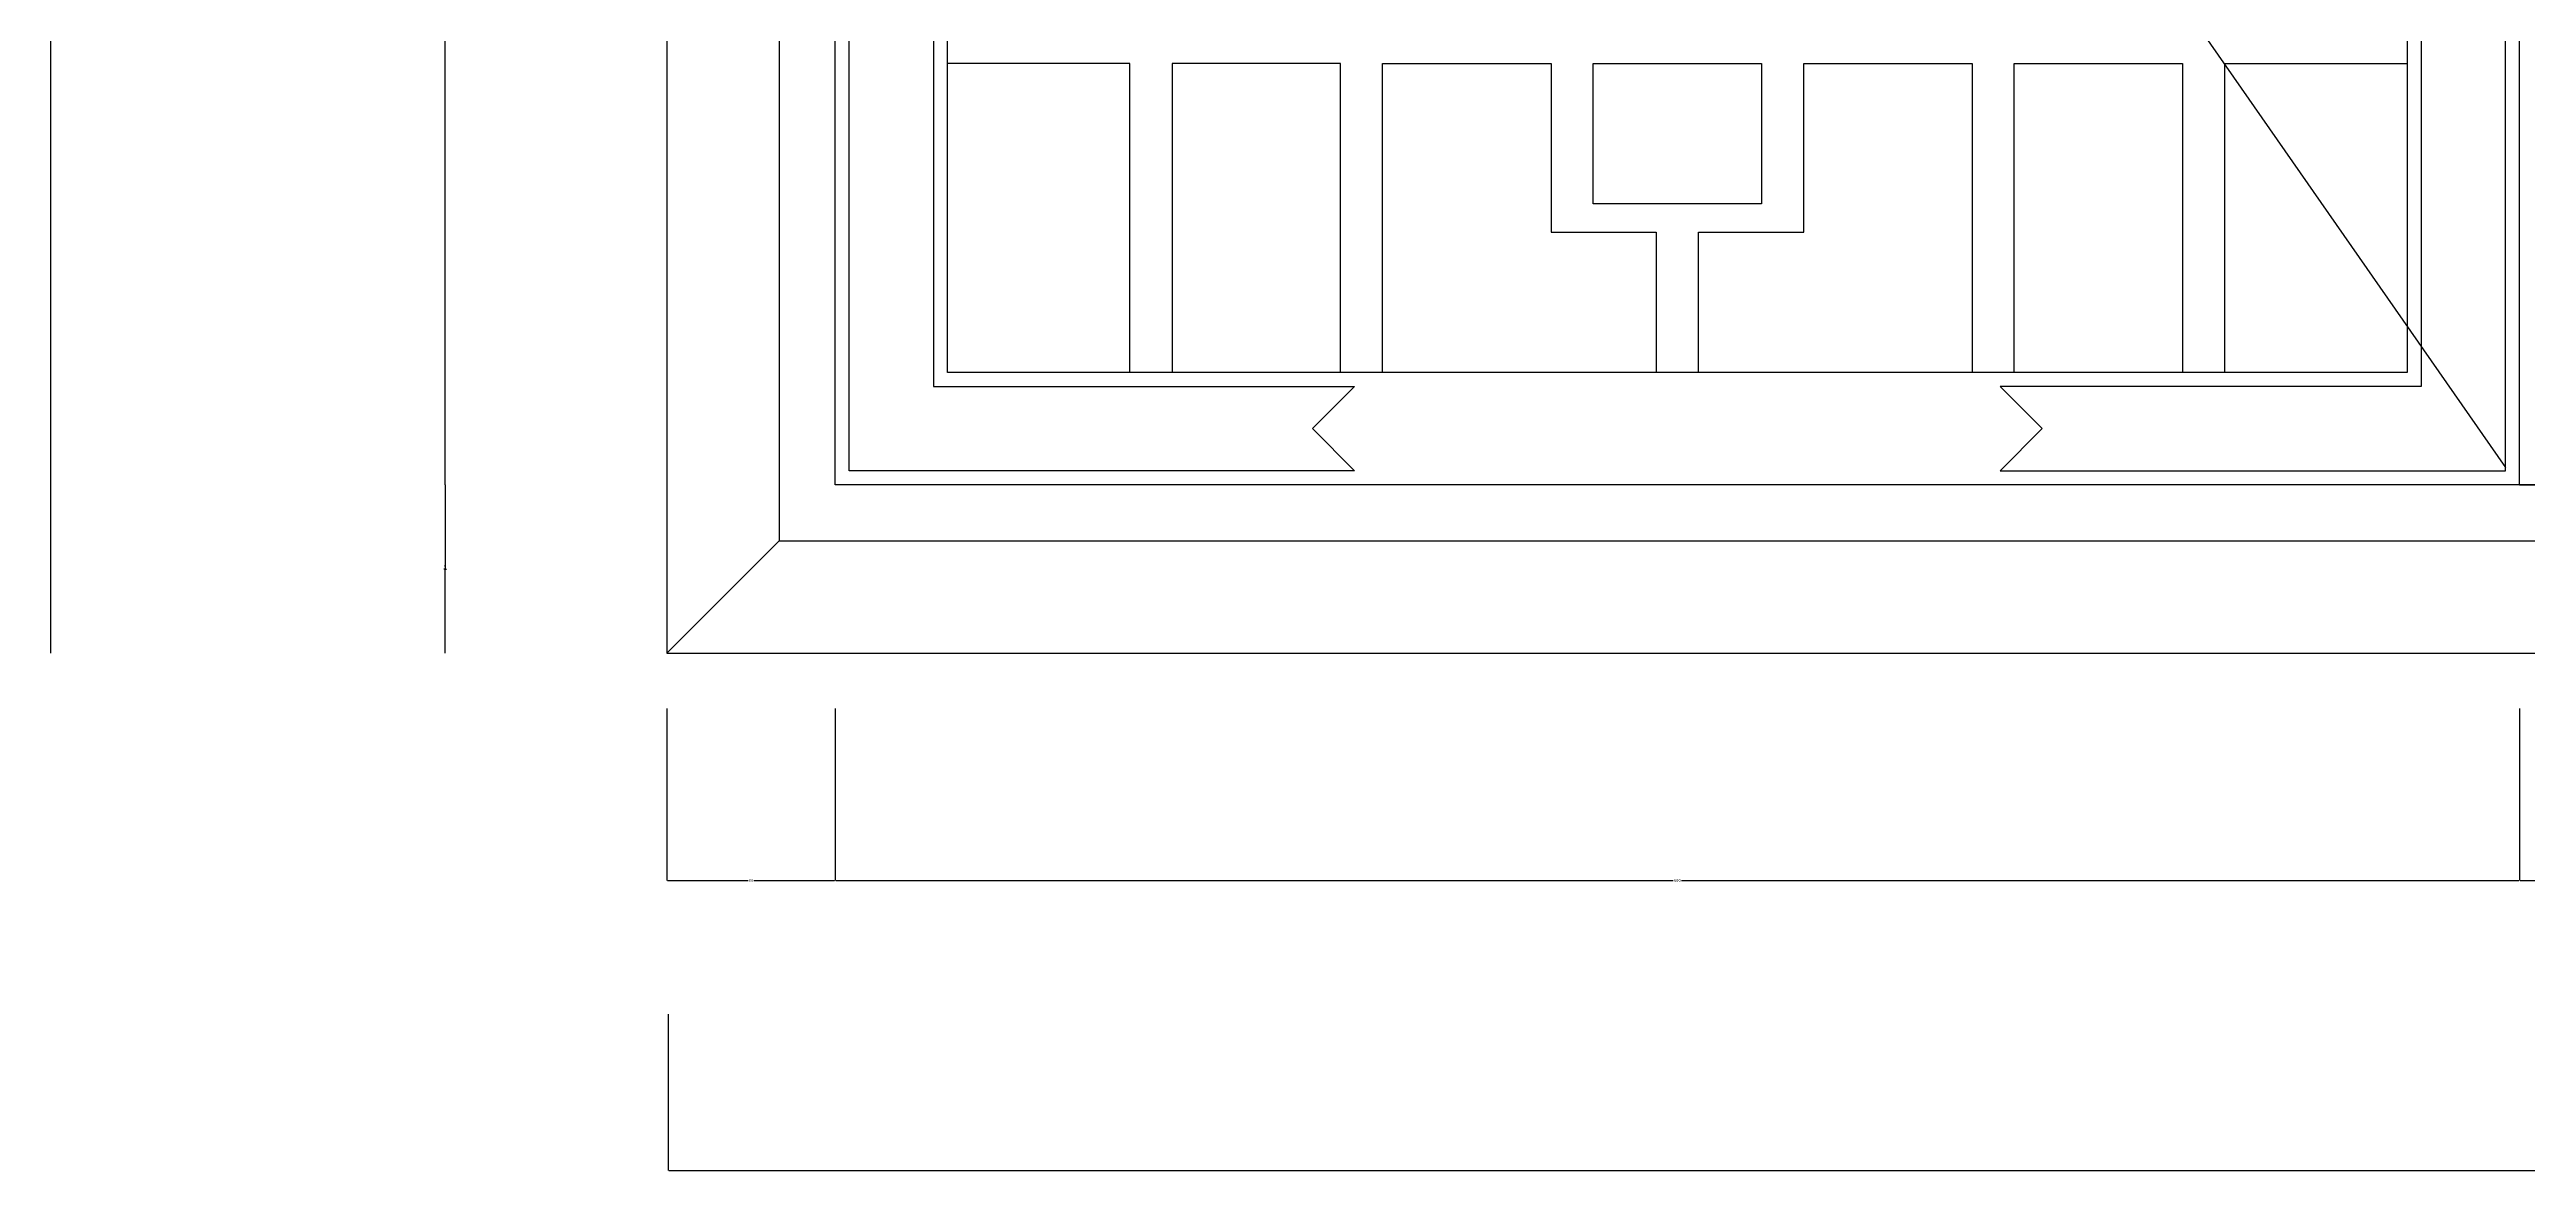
# Model space of a CAD drawing. Header units: metres. Extents: x 289 to 5205, y 117 to 7144.
# Drawn here: x 289 to 1171, y 3278 to 3678 of the extents above; entities that cross this region are included whole.
import ezdxf

# ---------------------------------------------------------------- set-up
doc = ezdxf.new("R2010")
doc.units = ezdxf.units.M
for name, color, linetype in [('3', 3, 'Continuous'), ('4', 4, 'Continuous'), ('7', 7, 'Continuous'), ('DIM', 3, 'Continuous')]:
    doc.layers.add(name, color=color, linetype=linetype)
doc.dimstyles.get("Standard").update_dxf_attribs({"dimtxt": 2.5, "dimasz": 2.5, "dimexe": 1.25, "dimexo": 0.625, "dimtad": 1, "dimcen": 2.5, "dimazin": 3, "dimtfac": 1, "dimtmove": 0, "dimatfit": 3})

# ---------------------------------------------------------------- blocks, each defined once
blk = doc.blocks.new('*D33')
for p, q in [((289.43, 5982.73), (289.43, 4722.73)), ((289.18, 4722.73), (288.93, 4722.73)), ((289.43, 3462.73), (289.43, 4722.73)), ((289.43, 4722.73), (289.43, 4722.73)), ((289.68, 4722.73), (289.93, 4722.73))]:
    blk.add_line(p, q)
at = {"layer": 'Defpoints'}
for p in [(289.43, 5982.73), (289.43, 4722.73), (289.43, 3462.73)]:
    blk.add_point(p, dxfattribs=at)
at = {"layer": 'DIM', "insert": (289.43, 4723.855), "char_height": 1, "attachment_point": 5}
blk.add_mtext('0', dxfattribs=at)
blk = doc.blocks.new('*D34')
for p, q in [((429.87, 5242.73), (429.87, 4382.73)), ((429.62, 4382.73), (429.37, 4382.73)), ((429.87, 3522.73), (429.87, 4382.73)), ((429.87, 4382.73), (429.87, 4382.73)), ((430.12, 4382.73), (430.37, 4382.73))]:
    blk.add_line(p, q)
at = {"layer": 'Defpoints'}
for p in [(429.87, 5242.73), (429.87, 4382.73), (429.87, 3522.73)]:
    blk.add_point(p, dxfattribs=at)
at = {"layer": 'DIM', "insert": (429.87, 4383.855), "char_height": 1, "attachment_point": 5}
blk.add_mtext('0', dxfattribs=at)
blk = doc.blocks.new('*D35')
for p, q in [((509.35, 3334.23), (509.35, 3278.47)), ((2428.85, 3334.19), (2428.85, 3278.47)), ((509.6, 3278.47), (1466.1, 3278.47)), ((1472.1, 3278.47), (2428.6, 3278.47))]:
    blk.add_line(p, q)
at = {"layer": 'Defpoints'}
for p in [(509.35, 3334.23), (2428.85, 3334.19), (509.35, 3278.47)]:
    blk.add_point(p, dxfattribs=at)
at = {"layer": 'DIM', "insert": (1469.1, 3278.47), "char_height": 1, "attachment_point": 5}
blk.add_mtext('1919,5', dxfattribs=at)
blk = doc.blocks.new('*D38')
for p, q in [((568.85, 3443.1), (568.85, 3381.81)), ((1168.85, 3443.1), (1168.85, 3381.81)), ((569.1, 3381.81), (867.35, 3381.81)), ((870.35, 3381.81), (1168.6, 3381.81))]:
    blk.add_line(p, q)
at = {"layer": 'Defpoints'}
for p in [(568.85, 3443.1), (1168.85, 3443.1), (568.85, 3381.81)]:
    blk.add_point(p, dxfattribs=at)
at = {"layer": 'DIM', "insert": (868.85, 3381.81), "char_height": 1, "attachment_point": 5}
blk.add_mtext('600', dxfattribs=at)
blk = doc.blocks.new('*D39')
for p, q in [((508.85, 3443.1), (508.85, 3381.81)), ((568.85, 3443.1), (568.85, 3381.81)), ((509.1, 3381.81), (537.85, 3381.81)), ((539.85, 3381.81), (568.6, 3381.81))]:
    blk.add_line(p, q)
at = {"layer": 'Defpoints'}
for p in [(508.85, 3443.1), (568.85, 3443.1), (508.85, 3381.81)]:
    blk.add_point(p, dxfattribs=at)
at = {"layer": 'DIM', "insert": (538.85, 3381.81), "char_height": 1, "attachment_point": 5}
blk.add_mtext('60', dxfattribs=at)
blk = doc.blocks.new('*D40')
for p, q in [((429.87, 3522.73), (429.87, 3492.73)), ((429.62, 3492.73), (429.37, 3492.73)), ((429.87, 3462.73), (429.87, 3492.73)), ((429.87, 3492.73), (429.87, 3492.73)), ((430.12, 3492.73), (430.37, 3492.73))]:
    blk.add_line(p, q)
at = {"layer": 'Defpoints'}
for p in [(429.87, 3522.73), (429.87, 3492.73), (429.87, 3462.73)]:
    blk.add_point(p, dxfattribs=at)
at = {"layer": 'DIM', "insert": (429.87, 3493.855), "char_height": 1, "attachment_point": 5}
blk.add_mtext('0', dxfattribs=at)
blk = doc.blocks.new('*D41')
for p, q in [((1168.85, 3443.1), (1168.85, 3381.81)), ((1768.85, 3443.1), (1768.85, 3381.81)), ((1169.1, 3381.81), (1467.35, 3381.81)), ((1470.35, 3381.81), (1768.6, 3381.81))]:
    blk.add_line(p, q)
at = {"layer": 'Defpoints'}
for p in [(1168.85, 3443.1), (1768.85, 3443.1), (1168.85, 3381.81)]:
    blk.add_point(p, dxfattribs=at)
at = {"layer": 'DIM', "insert": (1468.85, 3381.81), "char_height": 1, "attachment_point": 5}
blk.add_mtext('600', dxfattribs=at)

msp = doc.modelspace()

# ---------------------------------------------------------------- linework, layer by layer
at = {"layer": '3'}
for p, q in [((548.85, 5942.73), (548.85, 3502.73)), ((548.85, 3502.73), (508.85, 3462.73)), ((548.85, 3502.73), (2388.85, 3502.73))]:
    msp.add_line(p, q, dxfattribs=at)
for points in [[(1168.85, 5242.73), (568.85, 4382.73), (1163.85, 3528.93)], [(603.85, 3707.73), (603.85, 3557.73), (753.85, 3557.73), (738.85, 3542.73), (753.85, 3527.73), (573.85, 3527.73), (573.85, 3707.73), (588.85, 3692.73), (603.85, 3707.73)], [(1133.85, 3707.73), (1133.85, 3557.73), (983.85, 3557.73), (998.85, 3542.73), (983.85, 3527.73), (1163.85, 3527.73), (1163.85, 3707.73), (1148.85, 3692.73), (1133.86, 3707.73)], [(673.85, 3562.73), (673.85, 3672.73), (608.85, 3672.73)], [(748.85, 3562.73), (748.85, 3672.73), (688.85, 3672.73), (688.85, 3562.73)], [(763.85, 3562.73), (763.85, 3672.73), (823.85, 3672.73), (823.85, 3612.73), (861.35, 3612.73), (861.35, 3562.73)], [(876.35, 3562.73), (876.35, 3612.73), (913.85, 3612.73), (913.85, 3672.73), (973.85, 3672.73), (973.85, 3562.73)], [(988.85, 3562.73), (988.85, 3672.73), (1048.85, 3672.73), (1048.85, 3562.73)], [(1063.85, 3562.73), (1063.85, 3672.73), (1128.85, 3672.73)]]:
    msp.add_lwpolyline(points, dxfattribs=at)
msp.add_lwpolyline([(838.85, 3672.73), (898.85, 3672.73), (898.85, 3622.73), (838.85, 3622.73)], close=True, dxfattribs=at)
at = {"layer": '4'}
for p, q in [((508.85, 5982.73), (508.85, 3462.73)), ((1168.85, 3522.73), (1168.85, 5242.73)), ((508.85, 3462.73), (2428.85, 3462.73))]:
    msp.add_line(p, q, dxfattribs=at)
msp.add_lwpolyline([(1768.85, 3522.73), (568.85, 3522.73), (568.85, 5242.73), (1768.85, 5242.73)], close=True, dxfattribs=at)
msp.add_lwpolyline([(1168.85, 3522.73), (2368.85, 3522.73), (2368.85, 5242.73), (1768.85, 5242.73)], dxfattribs=at)
at = {"layer": '7'}
msp.add_lwpolyline([(608.85, 5202.73), (1128.85, 5202.73), (1128.85, 3562.73), (608.85, 3562.73)], close=True, dxfattribs=at)

# ---------------------------------------------------------------- dimensions: what is measured, and where the dimension line sits
at = {"layer": 'DIM'}
for base, p1, p2, picture, middle in [((289.43, 4722.73), (289.43, 5982.73), (289.43, 3462.73), '*D33', (289.43, 4723.855)), ((429.87, 4382.73), (429.87, 5242.73), (429.87, 3522.73), '*D34', (429.87, 4383.855)), ((429.87, 3492.73), (429.87, 3522.73), (429.87, 3462.73), '*D40', (429.87, 3493.855)), ((508.85, 3381.81), (508.85, 3443.1), (568.85, 3443.1), '*D39', (538.85, 3381.81)), ((568.85, 3381.81), (568.85, 3443.1), (1168.85, 3443.1), '*D38', (868.85, 3381.81)), ((1168.85, 3381.81), (1168.85, 3443.1), (1768.85, 3443.1), '*D41', (1468.85, 3381.81)), ((509.35, 3278.47), (509.35, 3334.23), (2428.85, 3334.19), '*D35', (1469.1, 3278.47))]:
    dim = msp.add_linear_dim(base=base, p1=p1, p2=p2, dimstyle='Standard', dxfattribs=at)
    dim.commit()
    dim.dimension.update_dxf_attribs({"geometry": picture, "text_midpoint": middle})

doc.saveas('drawing.dxf')
